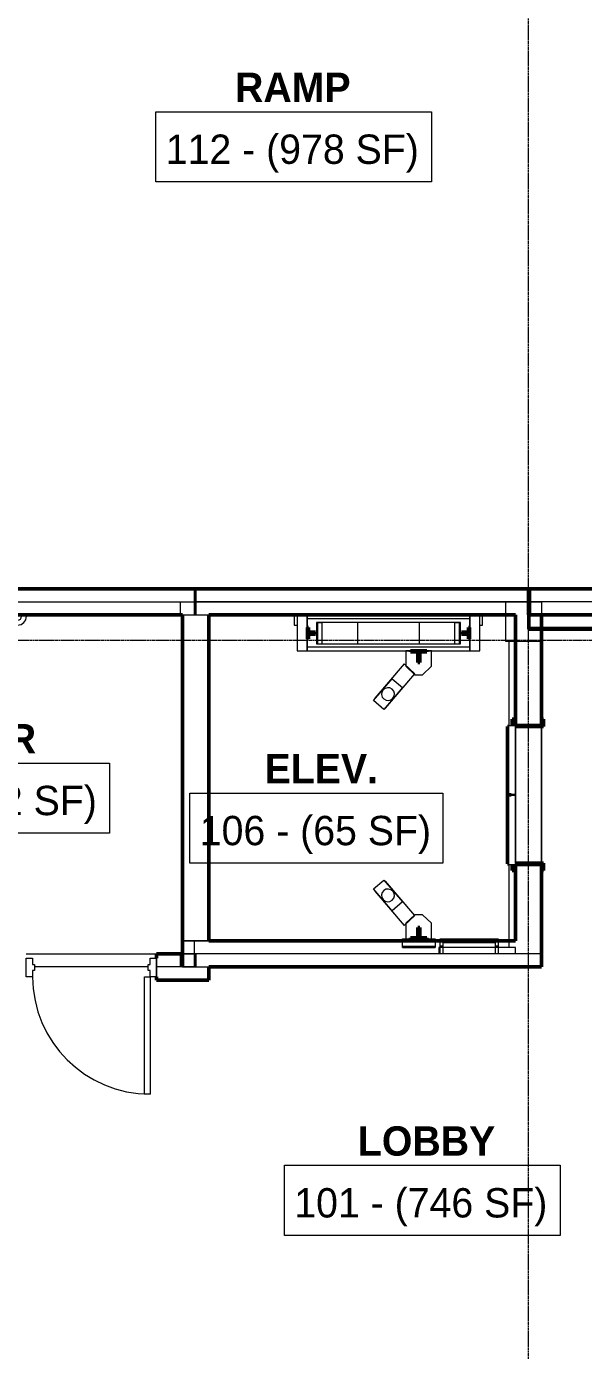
# Model space of a CAD drawing. Header units: inches. Extents: x -4218 to -1830, y 9756 to 12426.
# Drawn here: x -3635.2 to -3464.4, y 11317.3 to 11723.5 of the extents above; entities that cross this region are included whole.
import ezdxf

# ---------------------------------------------------------------- set-up
doc = ezdxf.new("R2010")
doc.units = ezdxf.units.IN
doc.header["$MEASUREMENT"] = 0
doc.linetypes.add('Grid Line 1_2_', pattern=[0.875, 0.5, -0.125, 0.125, -0.125])
for name, color, linetype, lineweight in [('0-1', 7, 'Continuous', 5), ('0-2', 252, 'Continuous', 9), ('A-AREA-IDEN', 2, 'Continuous', 9), ('A-DOOR-1', 7, 'Continuous', 9), ('A-DOOR-2', 50, 'Continuous', 20), ('A-DOOR-FRAM-1', 50, 'Continuous', 20), ('A-FLOR-1', 253, 'Continuous', 9), ('A-FLOR-2', 252, 'Continuous', 9), ('A-FLOR-3', 7, 'Continuous', 9), ('A-FLOR-5', 192, 'Continuous', 9), ('A-FLOR-HRAL-1', 252, 'Continuous', 9), ('A-FLOR-HRAL-2', 7, 'Continuous', 9), ('A-FLOR-HRAL-3', 253, 'Continuous', 9), ('A-GENM-1', 7, 'Continuous', 9), ('A-GENM-2', 250, 'Continuous', 50), ('A-GENM-3', 252, 'Continuous', 9), ('A-GENM-4', 253, 'Continuous', 9), ('A-GENM-5', 254, 'Continuous', 9), ('A-GENM-6', 90, 'Continuous', 9), ('A-WALL-1', 250, 'Continuous', 50), ('A-WALL-2', 10, 'Continuous', 13), ('A-WALL-3', 253, 'Continuous', 9), ('A-WALL-4', 254, 'Continuous', 9), ('A-WALL-5', 252, 'Continuous', 9), ('A-WALL-6', 7, 'Continuous', 9), ('A-WALL-7', 90, 'Continuous', 9), ('C-BLDG-PADS-1', 253, 'Continuous', 9), ('C-BLDG-PADS-2', 254, 'Continuous', 9), ('C-BLDG-PADS-3', 90, 'Continuous', 9), ('C-BLDG-PADS-4', 7, 'Continuous', 9), ('G-IMPT-1', 7, 'Continuous', 9), ('Q-SPCQ-1', 7, 'Continuous', 9), ('S-FNDN-2', 254, 'Continuous', 9), ('S-FNDN-3', 253, 'Continuous', 9), ('S-FNDN-4', 7, 'Continuous', 9), ('S-GRID-1', 1, 'Grid Line 1_2_', 9)]:
    doc.layers.add(name, color=color, linetype=linetype, lineweight=lineweight)
doc.styles.add('Century Gothic', font='ufonts.com_century-gothic.ttf', dxfattribs={"height": 9})
doc.styles.add('Century Gothic_B', font='GOTHICB.TTF', dxfattribs={"height": 9})

# ---------------------------------------------------------------- blocks, each defined once
blk = doc.blocks.new('CTR  - Topography_rvt-1-BACKGROUND - 1ST FLOOR')
at = {"layer": 'C-BLDG-PADS-1'}
for p, q in [((-3579.32, 11542.99), (-3553.1, 11542.99)), ((-3549.07, 11542.99), (-3499.38, 11542.99)), ((-3495.35, 11542.99), (-3488.32, 11542.99)), ((-3487.32, 11442.99), (-3487.32, 11440.99))]:
    blk.add_line(p, q, dxfattribs=at)
at = {"layer": 'C-BLDG-PADS-2'}
blk.add_line((-3583.32, 11438.99), (-3587.32, 11438.99), dxfattribs=at)
at = {"layer": 'C-BLDG-PADS-3'}
for p, q in [((-3587.32, 11542.99), (-3583.32, 11542.99)), ((-3583.32, 11542.99), (-3579.32, 11542.99)), ((-3553.1, 11542.99), (-3552.22, 11542.99)), ((-3552.22, 11542.99), (-3549.26, 11542.99)), ((-3549.26, 11542.99), (-3549.07, 11542.99)), ((-3499.38, 11542.99), (-3499.19, 11542.99)), ((-3499.19, 11542.99), (-3496.23, 11542.99)), ((-3496.23, 11542.99), (-3495.35, 11542.99))]:
    blk.add_line(p, q, dxfattribs=at)
at = {"layer": 'C-BLDG-PADS-4'}
for p, q in [((-3487.32, 11534.99), (-3487.32, 11509.05)), ((-3487.32, 11466.43), (-3487.32, 11442.99))]:
    blk.add_line(p, q, dxfattribs=at)
blk = doc.blocks.new('CTR - 1st Phase - Common Walls_rvt-1-BACKGROUND - 1ST FLOOR')
at = {"layer": 'A-WALL-1'}
for p, q in [((-3203.32, 11542.99), (-3481.14, 11542.99)), ((-3481.14, 11542.99), (-3481.14, 11538.61)), ((-3481.14, 11538.61), (-3198.95, 11538.61))]:
    blk.add_line(p, q, dxfattribs=at)
at = {"layer": 'A-WALL-2'}
for p, q in [((-3481.14, 11542.74), (-3203.07, 11542.74)), ((-3481.14, 11539.24), (-3199.57, 11539.24))]:
    blk.add_line(p, q, dxfattribs=at)
at = {"layer": 'A-WALL-3'}
for p, q in [((-3481.14, 11538.61), (-3481.14, 11542.99)), ((-3203.32, 11542.99), (-3477.32, 11542.99)), ((-3481.14, 11538.61), (-3477.32, 11538.61))]:
    blk.add_line(p, q, dxfattribs=at)
at = {"layer": 'A-WALL-4'}
for p, q in [((-3480.95, 11542.99), (-3481.14, 11542.99)), ((-3477.32, 11542.99), (-3480.95, 11542.99))]:
    blk.add_line(p, q, dxfattribs=at)
at = {"layer": 'A-WALL-5'}
blk.add_line((-3477.32, 11538.61), (-3198.95, 11538.61), dxfattribs=at)
blk = doc.blocks.new('Otis_G2S_072320191620 - Duty_3500_Speed_150_Seismic_N_CwtLoc_L2_PitDepth_60_OpeningType_Front_CwtSafety_N_FRSAME_NPT-2444873-BACKGROUND - 1ST FLOOR')
at = {"layer": 'G-IMPT-1'}
for p, q in [((92.16, 63.73), (94.66, 63.73)), ((93.18, 60.99), (93.18, 16.8)), ((99.64, 60.99), (93.18, 60.99)), ((98.16, 63.73), (100.82, 63.73)), ((99.64, 16.8), (99.64, 60.99)), ((100.82, 63.73), (100.94, 63.73)), ((100.82, 14.06), (100.82, 63.73)), ((100.94, 63.73), (100.94, 14.06)), ((93.19, 60.68), (93.19, 59.18)), ((99.63, 60.68), (93.19, 60.68)), ((93.19, 59.18), (99.63, 59.18)), ((99.63, 59.18), (99.63, 60.68)), ((93.18, 48.39), (93.18, 29.39)), ((99.64, 48.39), (93.18, 48.39)), ((99.64, 29.39), (99.64, 48.39)), ((17.26, 43.07), (6.69, 34.07)), ((11.25, 37.78), (17.95, 43.51)), ((15.35, 40.92), (14.68, 40.54)), ((16.12, 41.01), (15.35, 40.92)), ((16.85, 40.8), (16.12, 41.01)), ((17.46, 40.33), (16.85, 40.8)), ((17.34, 42.99), (17.26, 43.07)), ((17.95, 43.51), (20.68, 40.32)), ((73, 40.29), (75.71, 43.5)), ((75.71, 43.5), (82.45, 37.8)), ((76.82, 40.8), (76.22, 40.32)), ((76.43, 43.07), (76.33, 42.97)), ((86.99, 34.07), (76.43, 43.07)), ((77.56, 41.01), (76.82, 40.8)), ((78.32, 40.92), (77.56, 41.01)), ((78.99, 40.55), (78.32, 40.92)), ((9.75, 30.81), (20.32, 39.81)), ((13.98, 34.59), (11.25, 37.78)), ((20.68, 40.32), (13.98, 34.59)), ((14.21, 39.94), (14, 39.2)), ((14, 39.2), (14.09, 38.44)), ((14.09, 38.44), (14.47, 37.77)), ((14.68, 40.54), (14.21, 39.94)), ((14.47, 37.77), (15.07, 37.29)), ((15.07, 37.29), (15.81, 37.08)), ((15.81, 37.08), (16.57, 37.18)), ((16.57, 37.18), (17.24, 37.55)), ((17.24, 37.55), (17.72, 38.15)), ((17.83, 39.66), (17.46, 40.33)), ((17.72, 38.15), (17.92, 38.89)), ((17.92, 38.89), (17.83, 39.66)), ((20.32, 39.81), (20.21, 39.92)), ((79.73, 34.6), (73, 40.29)), ((73.46, 39.91), (73.37, 39.81)), ((73.37, 39.81), (83.93, 30.81)), ((75.85, 39.65), (75.76, 38.88)), ((75.76, 38.88), (75.97, 38.14)), ((76.22, 40.32), (75.85, 39.65)), ((75.97, 38.14), (76.45, 37.54)), ((76.45, 37.54), (77.12, 37.17)), ((77.12, 37.17), (77.89, 37.09)), ((77.89, 37.09), (78.63, 37.3)), ((78.63, 37.3), (79.23, 37.78)), ((79.47, 39.95), (78.99, 40.55)), ((79.23, 37.78), (79.6, 38.45)), ((79.68, 39.21), (79.47, 39.95)), ((79.6, 38.45), (79.68, 39.21)), ((82.45, 37.8), (79.73, 34.6)), ((7.44, 33.56), (2.69, 33.56)), ((2.69, 33.56), (2.69, 32.13)), ((6.69, 34.07), (9.75, 30.81)), ((10, 30.8), (7.44, 33.56)), ((86.24, 33.56), (83.68, 30.8)), ((83.93, 30.81), (86.99, 34.07)), ((90.99, 33.56), (86.24, 33.56)), ((90.99, 25.69), (90.99, 33.56)), ((7.44, 25.69), (10, 28.45)), ((10, 28.45), (10, 30.8)), ((83.68, 30.8), (83.68, 28.45)), ((83.68, 28.45), (86.24, 25.69)), ((93.18, 29.39), (99.64, 29.39)), ((2.69, 27.13), (2.69, 25.69)), ((2.69, 25.69), (7.44, 25.69)), ((86.24, 25.69), (90.99, 25.69)), ((93.18, 16.8), (99.64, 16.8)), ((93.19, 18.61), (93.19, 17.11)), ((99.63, 18.61), (93.19, 18.61)), ((93.19, 17.11), (99.63, 17.11)), ((99.63, 17.11), (99.63, 18.61))]:
    blk.add_line(p, q, dxfattribs=at)
blk = doc.blocks.new('Otis_G2S_072320191620 - Otis_G2S_072320191620-2295120-BACKGROUND - 1ST FLOOR')
at = {"layer": 'A-GENM-1'}
for p, q in [((102, 66.89), (91.02, 66.89)), ((91.02, 66.89), (91.02, 63.94)), ((102, 67.78), (98.85, 67.78)), ((98.85, 67.78), (98.85, 66.89)), ((102, 63.94), (91.02, 63.94)), ((91.02, 63.94), (91.02, 63.74)), ((91.02, 63.74), (91.02, 14.06)), ((91.02, 63.74), (102, 63.74)), ((92.16, 14.06), (92.16, 63.74)), ((2, 34.63), (2.68, 34.63)), ((2.68, 34.63), (2.68, 32.13)), ((2.68, 24.63), (2, 24.63)), ((2.68, 27.13), (2.68, 24.63)), ((2.5, 23.14), (2, 23.14)), ((2, 22.14), (2.5, 22.14)), ((2.5, 22.14), (2.5, 23.14)), ((2.5, 6.14), (2.5, 22.14)), ((91.02, 14.06), (91.02, 13.86)), ((94.66, 14.06), (91.02, 14.06)), ((91.02, 13.86), (102, 13.86)), ((91.02, 13.86), (91.02, 10.91)), ((102, 14.06), (98.16, 14.06)), ((91.02, 10.91), (102, 10.91)), ((98.85, 10.91), (98.85, 10.02)), ((98.85, 10.02), (102, 10.02)), ((2.5, 6.14), (2, 6.14)), ((2, 5.14), (2.5, 5.14)), ((2.5, 5.14), (2.5, 6.14)), ((46.87, 0.96), (46.62, 0.96))]:
    blk.add_line(p, q, dxfattribs=at)
at = {"layer": 'A-GENM-2'}
for p, q in [((98.16, 63.74), (94.66, 63.74)), ((94.66, 63.74), (94.66, 63.43)), ((94.66, 63.43), (96.1, 63.43)), ((96.1, 63.43), (96.1, 61.3)), ((96.1, 61.3), (96.72, 61.3)), ((96.72, 61.3), (96.72, 63.43)), ((96.72, 63.43), (98.16, 63.43)), ((98.16, 63.43), (98.16, 63.74)), ((2.97, 32.13), (2.66, 32.13)), ((2.66, 32.13), (2.66, 27.13)), ((2.97, 29.94), (2.97, 32.13)), ((6.16, 29.94), (2.97, 29.94)), ((2.97, 27.13), (2.97, 29.31)), ((2.97, 29.31), (6.16, 29.31)), ((6.16, 29.31), (6.16, 29.94)), ((90.65, 29.94), (87.46, 29.94)), ((87.46, 29.94), (87.46, 29.31)), ((87.46, 29.31), (90.65, 29.31)), ((90.96, 32.13), (90.65, 32.13)), ((90.65, 32.13), (90.65, 29.94)), ((90.65, 29.31), (90.65, 27.13)), ((90.96, 27.13), (90.96, 32.13)), ((2.66, 27.13), (2.97, 27.13)), ((90.65, 27.13), (90.96, 27.13)), ((96.72, 16.5), (96.1, 16.5)), ((96.1, 16.5), (96.1, 14.37)), ((96.72, 14.37), (96.72, 16.5)), ((96.1, 14.37), (94.66, 14.37)), ((94.66, 14.37), (94.66, 14.06)), ((94.66, 14.06), (98.16, 14.06)), ((98.16, 14.37), (96.72, 14.37)), ((98.16, 14.06), (98.16, 14.37)), ((25.44, 0.96), (23.6, 0.96)), ((23.6, 0.96), (23.6, 0.25)), ((23.6, 0.25), (23.73, 0.25)), ((23.73, 0.25), (23.73, 0.83)), ((23.73, 0.83), (25.44, 0.83)), ((46.81, 2.41), (25.69, 2.41)), ((25.69, 2.41), (25.69, 2)), ((46.62, 1.25), (46.81, 1.25)), ((67.81, 2.41), (46.81, 2.41)), ((46.81, 2.41), (46.81, 1.25)), ((46.81, 1.25), (46.81, 2.41)), ((46.81, 1.25), (46.87, 1.25)), ((67.81, 2), (67.81, 2.41)), ((70.02, 0.96), (68.06, 0.96)), ((68.06, 0.83), (69.9, 0.83)), ((69.9, 0.83), (69.9, 0.25)), ((69.9, 0.25), (70.02, 0.25)), ((70.02, 0.25), (70.02, 0.96)), ((25.69, 0), (25.69, -8.52)), ((25.81, -8.64), (25.81, 0)), ((67.81, 0), (67.81, -8.64)), ((67.94, -8.52), (67.94, 0)), ((23.73, -8), (23.6, -8)), ((23.6, -8), (23.6, -8.64)), ((23.73, -8.52), (23.73, -8)), ((70.02, -8), (69.9, -8)), ((69.9, -8), (69.9, -8.52)), ((70.02, -8.64), (70.02, -8)), ((23.6, -8.64), (25.81, -8.64)), ((25.69, -8.52), (23.73, -8.52)), ((67.81, -8.64), (70.02, -8.64)), ((69.9, -8.52), (67.94, -8.52))]:
    blk.add_line(p, q, dxfattribs=at)
at = {"layer": 'A-GENM-3'}
for p, q in [((102, 66.89), (102, 67.78)), ((102, 63.94), (102, 66.89)), ((102, 63.74), (102, 63.94)), ((0, 34.63), (0.37, 34.63)), ((0, 34.63), (0, 24.63)), ((0.37, 34.63), (2, 34.63)), ((0.37, 34.63), (0.37, 24.63)), ((0.37, 24.63), (0, 24.63)), ((2, 24.63), (0.37, 24.63)), ((0, 23.5), (-2, 23.5)), ((0.5, 23.14), (-2, 23.14)), ((-2, 22.14), (0.5, 22.14)), ((0, 0), (0, 23.5)), ((2, 23.14), (0.5, 23.14)), ((0.5, 23.14), (0.5, 22.14)), ((0.5, 22.14), (2, 22.14)), ((102, 13.86), (102, 14.06)), ((102, 10.91), (102, 13.86)), ((102, 10.02), (102, 10.91)), ((0.5, 6.14), (-2, 6.14)), ((-2, 5.14), (0.5, 5.14)), ((2, 6.14), (0.5, 6.14)), ((0.5, 6.14), (0.5, 5.14)), ((0.5, 5.14), (2, 5.14)), ((25.69, -7.93), (25.53, -8)), ((67.81, -7.88), (25.81, -7.88)), ((68.06, -7.99), (67.93, -7.93))]:
    blk.add_line(p, q, dxfattribs=at)
at = {"layer": 'A-GENM-4'}
for p, q in [((102, 66.89), (102, 67.78)), ((102, 63.94), (102, 66.89)), ((102, 63.74), (102, 63.94)), ((1.5, 22.14), (1.5, 6.14)), ((102, 13.86), (102, 14.06)), ((102, 10.91), (102, 13.86)), ((102, 10.02), (102, 10.91)), ((-2, 0), (0, 0))]:
    blk.add_line(p, q, dxfattribs=at)
at = {"layer": 'A-GENM-5'}
for p, q in [((102, 66.89), (102, 67.78)), ((102, 66.89), (102, 67.78)), ((102, 63.94), (102, 66.89)), ((102, 63.94), (102, 66.89)), ((102, 63.74), (102, 63.94)), ((102, 63.74), (102, 63.94)), ((102, 13.86), (102, 14.06)), ((102, 13.86), (102, 14.06)), ((102, 10.91), (102, 13.86)), ((102, 10.91), (102, 13.86)), ((102, 10.02), (102, 10.91)), ((102, 10.02), (102, 10.91))]:
    blk.add_line(p, q, dxfattribs=at)
at = {"layer": 'A-GENM-6'}
for p, q in [((102, 66.89), (102, 67.78)), ((102, 66.89), (102, 67.78)), ((102, 63.94), (102, 66.89)), ((102, 63.94), (102, 66.89)), ((102, 63.94), (102, 66.89)), ((102, 63.94), (102, 66.89)), ((102, 63.94), (102, 66.89)), ((102, 63.74), (102, 63.94)), ((102, 63.74), (102, 63.94)), ((102, 63.74), (102, 63.94)), ((102, 63.74), (102, 63.94)), ((102, 63.74), (102, 63.94)), ((102, 63.74), (102, 63.94)), ((102, 63.74), (102, 63.94)), ((102, 63.74), (102, 63.94)), ((102, 13.86), (102, 14.06)), ((102, 13.86), (102, 14.06)), ((102, 13.86), (102, 14.06)), ((102, 13.86), (102, 14.06)), ((102, 13.86), (102, 14.06)), ((102, 13.86), (102, 14.06)), ((102, 13.86), (102, 14.06)), ((102, 13.86), (102, 14.06)), ((102, 10.91), (102, 13.86)), ((102, 10.91), (102, 13.86)), ((102, 10.91), (102, 13.86)), ((102, 10.91), (102, 13.86)), ((102, 10.91), (102, 13.86)), ((102, 10.02), (102, 10.91)), ((102, 10.02), (102, 10.91))]:
    blk.add_line(p, q, dxfattribs=at)
blk.add_blockref('Otis_G2S_072320191620 - Duty_3500_Speed_150_Seismic_N_CwtLoc_L2_PitDepth_60_OpeningType_Front_CwtSafety_N_FRSAME_NPT-2444873-BACKGROUND - 1ST FLOOR', (0, 0))
blk = doc.blocks.new('Elevator Door-Center - 48_ x 84_-2010370-BACKGROUND - 1ST FLOOR')
at = {"layer": 'Q-SPCQ-1'}
for p, q in [((-25.22, 6), (-4.03, 6)), ((-25.22, 6), (-25.22, 4)), ((-4.03, 4), (-4.03, 6)), ((-3.78, 6), (17.41, 6)), ((-3.78, 4), (-3.78, 6)), ((17.41, 6), (17.41, 4)), ((-4.03, 4), (-25.22, 4)), ((17.41, 4), (-3.78, 4))]:
    blk.add_line(p, q, dxfattribs=at)
blk = doc.blocks.new('HOLLOW METAL - STAIR DOOR 3-0 x 7-0-2453424-BACKGROUND - 1ST FLOOR')
at = {"layer": 'A-DOOR-1'}
blk.add_arc((18, -3.25), 36, 180, 270, dxfattribs=at)
at = {"layer": 'A-DOOR-2'}
for p, q in [((16.25, -3.25), (18, -3.25)), ((16.25, -39.25), (16.25, -3.25)), ((18, -3.25), (18, -39.25)), ((18, -39.25), (16.25, -39.25))]:
    blk.add_line(p, q, dxfattribs=at)
at = {"layer": 'A-DOOR-FRAM-1'}
for p, q in [((-20, 2.5), (-18, 2.5)), ((-20, -3.25), (-20, 2.5)), ((-18, 2.5), (-18, 0.5625)), ((-18, 0.5625), (-17.375, 0.5625)), ((-17.375, 0.5625), (-17.375, -1.3125)), ((17.375, 0.5625), (18, 0.5625)), ((17.375, -1.3125), (17.375, 0.5625)), ((18, 2.5), (20, 2.5)), ((18, 0.5625), (18, 2.5)), ((20, 2.5), (20, -3.25)), ((-18, -3.25), (-20, -3.25)), ((-18, -1.3125), (-18, -3.25)), ((-17.375, -1.3125), (-18, -1.3125)), ((18, -1.3125), (17.375, -1.3125)), ((18, -3.25), (18, -1.3125)), ((20, -3.25), (18, -3.25))]:
    blk.add_line(p, q, dxfattribs=at)
blk = doc.blocks.new('Top Rail Type - Top Rail_Internal_-V183-BACKGROUND - 1ST FLOOR')
at = {"layer": 'A-FLOR-HRAL-1'}
for p, q in [((-3636.7, 11543.24), (-3635.2, 11543.24)), ((-3636.7, 11542.99), (-3636.7, 11543.24)), ((-3635.2, 11542.99), (-3635.2, 11543.24))]:
    blk.add_line(p, q, dxfattribs=at)
at = {"layer": 'A-FLOR-HRAL-2'}
for p, q in [((-3786.45, 11542.99), (-3786.45, 11542.61)), ((-3784.95, 11542.99), (-3784.95, 11542.61)), ((-3783.7, 11541.36), (-3771.9, 11541.36)), ((-3783.7, 11539.86), (-3771.9, 11539.86)), ((-3771.9, 11541.36), (-3770.84, 11541.36)), ((-3771.9, 11539.86), (-3770.84, 11539.86)), ((-3770.84, 11541.36), (-3650.81, 11541.36)), ((-3770.84, 11539.86), (-3650.81, 11539.86)), ((-3650.81, 11541.36), (-3649.75, 11541.36)), ((-3650.81, 11539.86), (-3649.75, 11539.86)), ((-3649.75, 11541.36), (-3637.95, 11541.36)), ((-3649.75, 11539.86), (-3637.95, 11539.86)), ((-3636.7, 11542.61), (-3636.7, 11542.99)), ((-3635.2, 11542.61), (-3635.2, 11542.99))]:
    blk.add_line(p, q, dxfattribs=at)
for centre, radius, start, end in [((-3783.7, 11542.61), 2.75, 180, 270), ((-3783.7, 11542.61), 1.25, 180, 270), ((-3637.95, 11542.61), 2.75, 270, 360), ((-3637.95, 11542.61), 1.25, 270, 360)]:
    blk.add_arc(centre, radius, start, end, dxfattribs=at)
at = {"layer": 'A-FLOR-HRAL-3'}
for p, q in [((-3784.95, 11543.24), (-3786.45, 11543.24)), ((-3786.45, 11543.24), (-3786.45, 11542.99)), ((-3784.95, 11543.24), (-3784.95, 11542.99))]:
    blk.add_line(p, q, dxfattribs=at)
blk = doc.blocks.new('CTR - 1st Phase -Stairs _ Elevators_rvt-1-BACKGROUND - 1ST FLOOR')
at = {"layer": 'A-FLOR-1'}
for p, q in [((-3724.72, 11546.99), (-3583.7, 11546.99)), ((-3583.7, 11546.99), (-3583.32, 11546.99)), ((-3481.32, 11546.99), (-3480.95, 11546.99))]:
    blk.add_line(p, q, dxfattribs=at)
at = {"layer": 'A-FLOR-2'}
for p, q in [((-3583.32, 11546.99), (-3481.32, 11546.99)), ((-3480.95, 11546.99), (-3477.32, 11546.99)), ((-3587.32, 11542.99), (-3635.2, 11542.99)), ((-3587.32, 11438.99), (-3587.32, 11542.99)), ((-3595.32, 11438.99), (-3587.32, 11438.99))]:
    blk.add_line(p, q, dxfattribs=at)
at = {"layer": 'A-FLOR-3'}
blk.add_line((-3635.32, 11438.99), (-3595.32, 11438.99), dxfattribs=at)
at = {"layer": 'A-WALL-1'}
for p, q in [((-3587.32, 11550.99), (-3819.32, 11550.99)), ((-3480.95, 11550.99), (-3587.32, 11550.99)), ((-3211.32, 11550.99), (-3481.32, 11550.99)), ((-3481.32, 11550.99), (-3481.32, 11542.99)), ((-3480.95, 11542.99), (-3480.95, 11550.99)), ((-3819.32, 11542.99), (-3587.32, 11542.99)), ((-3587.32, 11542.99), (-3587.32, 11442.99)), ((-3579.32, 11542.99), (-3485.32, 11542.99)), ((-3579.32, 11442.99), (-3579.32, 11542.99)), ((-3485.32, 11542.99), (-3485.32, 11509.05)), ((-3477.32, 11542.99), (-3203.32, 11542.99)), ((-3477.32, 11509.05), (-3477.32, 11542.99)), ((-3485.32, 11509.05), (-3477.32, 11509.05)), ((-3477.32, 11466.43), (-3485.32, 11466.43)), ((-3485.32, 11466.43), (-3485.32, 11442.99)), ((-3477.32, 11434.99), (-3477.32, 11466.43)), ((-3587.32, 11442.99), (-3587.32, 11434.99)), ((-3485.32, 11442.99), (-3579.32, 11442.99)), ((-3587.32, 11438.99), (-3595.32, 11438.99)), ((-3595.32, 11438.99), (-3595.32, 11437.74)), ((-3587.32, 11434.99), (-3587.32, 11438.99)), ((-3579.32, 11434.99), (-3485.32, 11434.99)), ((-3579.32, 11430.99), (-3579.32, 11434.99)), ((-3485.32, 11434.99), (-3477.32, 11434.99)), ((-3595.32, 11431.99), (-3595.32, 11430.99)), ((-3595.32, 11430.99), (-3587.32, 11430.99)), ((-3587.32, 11430.99), (-3579.32, 11430.99))]:
    blk.add_line(p, q, dxfattribs=at)
at = {"layer": 'A-WALL-3'}
for p, q in [((-3583.32, 11550.99), (-3583.7, 11550.99)), ((-3480.95, 11550.99), (-3481.32, 11550.99)), ((-3480.95, 11550.99), (-3481.32, 11550.99)), ((-3481.32, 11546.99), (-3481.32, 11550.96)), ((-3480.95, 11546.99), (-3480.95, 11550.99)), ((-3583.32, 11546.99), (-3583.7, 11546.99)), ((-3583.32, 11542.99), (-3583.32, 11546.99)), ((-3481.32, 11542.99), (-3481.32, 11546.99)), ((-3480.95, 11546.99), (-3481.32, 11546.99)), ((-3480.95, 11546.99), (-3481.32, 11546.99)), ((-3480.95, 11546.99), (-3480.95, 11542.99)), ((-3579.32, 11442.99), (-3579.32, 11542.99)), ((-3477.34, 11509.05), (-3485.32, 11509.05)), ((-3485.32, 11509.05), (-3477.34, 11509.05)), ((-3485.32, 11509.05), (-3485.32, 11508.93)), ((-3485.32, 11508.8), (-3485.32, 11487.86)), ((-3485.32, 11487.61), (-3485.32, 11466.8)), ((-3485.32, 11466.68), (-3485.32, 11466.43)), ((-3485.32, 11466.43), (-3477.32, 11466.43)), ((-3485.32, 11466.43), (-3477.32, 11466.43)), ((-3587.32, 11442.99), (-3579.32, 11442.99)), ((-3579.32, 11442.99), (-3587.32, 11442.99)), ((-3595.32, 11438.99), (-3595.32, 11437.74)), ((-3595.32, 11437.74), (-3595.32, 11438.99)), ((-3587.32, 11434.99), (-3587.32, 11438.99)), ((-3583.32, 11438.99), (-3587.32, 11438.99)), ((-3587.32, 11438.99), (-3587.32, 11434.99)), ((-3583.7, 11434.99), (-3583.7, 11438.99)), ((-3595.32, 11431.99), (-3595.32, 11437.74)), ((-3587.32, 11434.99), (-3579.32, 11434.99))]:
    blk.add_line(p, q, dxfattribs=at)
at = {"layer": 'A-WALL-4'}
for p, q in [((-3583.7, 11550.99), (-3583.7, 11546.99)), ((-3588.07, 11546.99), (-3588.07, 11542.99)), ((-3583.7, 11542.99), (-3583.7, 11546.99)), ((-3583.7, 11442.99), (-3587.32, 11442.99)), ((-3588.07, 11438.99), (-3588.07, 11434.99)), ((-3583.32, 11434.99), (-3583.32, 11438.99)), ((-3595.32, 11437.74), (-3595.32, 11434.99)), ((-3595.32, 11434.99), (-3595.32, 11437.74))]:
    blk.add_line(p, q, dxfattribs=at)
at = {"layer": 'A-WALL-5'}
for p, q in [((-3583.7, 11542.99), (-3583.7, 11550.99)), ((-3583.7, 11550.99), (-3583.32, 11550.99)), ((-3481.32, 11550.99), (-3583.32, 11550.99)), ((-3583.32, 11550.99), (-3583.32, 11542.99)), ((-3211.32, 11550.99), (-3480.95, 11550.99)), ((-3481.32, 11546.99), (-3583.32, 11546.99)), ((-3477.32, 11546.99), (-3480.95, 11546.99)), ((-3579.32, 11542.99), (-3553.1, 11542.99)), ((-3549.07, 11542.99), (-3499.38, 11542.99)), ((-3495.35, 11542.99), (-3485.32, 11542.99)), ((-3485.32, 11542.99), (-3485.32, 11509.05)), ((-3485.32, 11509.05), (-3477.32, 11509.05)), ((-3485.32, 11508.93), (-3485.32, 11509.05)), ((-3485.32, 11487.86), (-3485.32, 11508.8)), ((-3485.32, 11487.86), (-3485.32, 11487.61)), ((-3485.32, 11466.8), (-3485.32, 11487.61)), ((-3485.32, 11466.43), (-3485.32, 11466.68)), ((-3477.32, 11466.43), (-3485.32, 11466.43)), ((-3485.32, 11466.43), (-3485.32, 11442.99)), ((-3583.7, 11438.99), (-3583.7, 11442.99)), ((-3583.7, 11434.99), (-3583.7, 11442.99)), ((-3519.95, 11442.99), (-3579.32, 11442.99)), ((-3508.47, 11442.99), (-3509.95, 11442.99)), ((-3491.47, 11442.99), (-3507.47, 11442.99)), ((-3485.32, 11442.99), (-3490.47, 11442.99)), ((-3595.32, 11437.74), (-3595.32, 11438.99)), ((-3587.32, 11438.99), (-3595.32, 11438.99)), ((-3587.32, 11438.99), (-3583.32, 11438.99)), ((-3579.32, 11430.99), (-3579.32, 11434.99)), ((-3595.32, 11430.99), (-3595.32, 11431.99)), ((-3595.32, 11430.99), (-3587.32, 11430.99)), ((-3579.32, 11430.99), (-3587.32, 11430.99))]:
    blk.add_line(p, q, dxfattribs=at)
at = {"layer": 'A-WALL-6'}
for p, q in [((-3477.32, 11509.05), (-3477.32, 11508.92)), ((-3477.32, 11508.8), (-3477.32, 11466.79)), ((-3485.32, 11487.61), (-3485.32, 11487.86)), ((-3477.32, 11466.68), (-3477.32, 11466.43))]:
    blk.add_line(p, q, dxfattribs=at)
at = {"layer": 'A-WALL-7'}
for p, q in [((-3553.1, 11542.99), (-3552.22, 11542.99)), ((-3552.22, 11542.99), (-3549.26, 11542.99)), ((-3549.26, 11542.99), (-3549.07, 11542.99)), ((-3499.38, 11542.99), (-3499.19, 11542.99)), ((-3499.19, 11542.99), (-3496.23, 11542.99)), ((-3496.23, 11542.99), (-3495.35, 11542.99))]:
    blk.add_line(p, q, dxfattribs=at)
at = {"layer": 'S-FNDN-2'}
for p, q in [((-3588.07, 11546.99), (-3588.07, 11542.99)), ((-3588.07, 11438.99), (-3588.07, 11434.99))]:
    blk.add_line(p, q, dxfattribs=at)
at = {"layer": 'S-FNDN-3'}
for p, q in [((-3488.32, 11546.99), (-3488.32, 11542.99)), ((-3485.32, 11534.99), (-3477.32, 11534.99))]:
    blk.add_line(p, q, dxfattribs=at)
at = {"layer": 'S-FNDN-4'}
for p, q in [((-3488.32, 11542.99), (-3488.32, 11534.99)), ((-3488.32, 11534.99), (-3485.32, 11534.99))]:
    blk.add_line(p, q, dxfattribs=at)
at = {"layer": '0-2'}
for name, p in [('Top Rail Type - Top Rail_Internal_-V183-BACKGROUND - 1ST FLOOR', (0, 0)), ('HOLLOW METAL - STAIR DOOR 3-0 x 7-0-2453424-BACKGROUND - 1ST FLOOR', (-3615.32, 11435.24))]:
    blk.add_blockref(name, p, dxfattribs=at)
for name, p, rotation in [('Otis_G2S_072320191620 - Otis_G2S_072320191620-2295120-BACKGROUND - 1ST FLOOR', (-3485.32, 11440.99), 89.99999999998951), ('Elevator Door-Center - 48_ x 84_-2010370-BACKGROUND - 1ST FLOOR', (-3481.32, 11491.64), 90.0000000000186)]:
    blk.add_blockref(name, p, dxfattribs=dict(at, rotation=rotation))

msp = doc.modelspace()

# ---------------------------------------------------------------- linework, layer by layer
at = {"layer": 'A-AREA-IDEN', "flags": 128}
for points in [[(-3595.5, 11697.37), (-3511, 11697.37), (-3511, 11675.88), (-3595.5, 11675.88)], [(-3694.22, 11497.57), (-3609.72, 11497.57), (-3609.72, 11476.08), (-3694.22, 11476.08)], [(-3585.07, 11488.35), (-3507.56, 11488.35), (-3507.56, 11466.85), (-3585.07, 11466.85)], [(-3556.1, 11374.15), (-3471.6, 11374.15), (-3471.6, 11352.66), (-3556.1, 11352.66)]]:
    msp.add_lwpolyline(points, close=True, dxfattribs=at)
at = {"layer": 'A-FLOR-5'}
for p, q in [((-3211.32, 11546.99), (-3477.32, 11546.99)), ((-3477.32, 11546.99), (-3477.32, 11542.74)), ((-3477.32, 11542.74), (-3477.32, 11508.92)), ((-3477.32, 11508.8), (-3477.32, 11466.79)), ((-3477.32, 11466.68), (-3477.32, 11438.99)), ((-3477.32, 11438.99), (-3583.32, 11438.99)), ((-3583.32, 11438.99), (-3583.32, 11434.99)), ((-3597.95, 11434.99), (-3632.7, 11434.99)), ((-3587.32, 11434.99), (-3595.32, 11434.99)), ((-3583.32, 11434.99), (-3587.32, 11434.99))]:
    msp.add_line(p, q, dxfattribs=at)
at = {"layer": 'S-GRID-1'}
for p, q in [((-3481.32, 9836.18), (-3481.32, 12376.81)), ((-1830.2, 11535.19), (-4168.71, 11535.19))]:
    msp.add_line(p, q, dxfattribs=at)

# ---------------------------------------------------------------- block references
at = {"layer": '0-1'}
for name in ['CTR  - Topography_rvt-1-BACKGROUND - 1ST FLOOR', 'CTR - 1st Phase -Stairs _ Elevators_rvt-1-BACKGROUND - 1ST FLOOR', 'CTR - 1st Phase - Common Walls_rvt-1-BACKGROUND - 1ST FLOOR']:
    msp.add_blockref(name, (0, 0), dxfattribs=at)

# ---------------------------------------------------------------- texts
at = {"layer": 'A-AREA-IDEN', "char_height": 9, "attachment_point": 1}
for s, insert, width, style in [('RAMP', (-3571.26, 11709.34), 43.329, 'Century Gothic_B'), ('112 - (978 SF)', (-3592.5, 11690.37), 94.839, 'Century Gothic'), ('STAIR', (-3668.35, 11509.54), 39.39, 'Century Gothic_B'), ('ELEV.', (-3562.19, 11500.32), 38.178, 'Century Gothic_B'), ('107 - (162 SF)', (-3691.22, 11490.57), 94.839, 'Century Gothic'), ('106 - (65 SF)', (-3582.07, 11481.35), 86.355, 'Century Gothic'), ('LOBBY', (-3533.6, 11386.12), 47.571, 'Century Gothic_B'), ('101 - (746 SF)', (-3553.1, 11367.15), 94.839, 'Century Gothic')]:
    msp.add_mtext(s, dxfattribs=dict(at, insert=insert, width=width, style=style))

doc.saveas('drawing.dxf')
